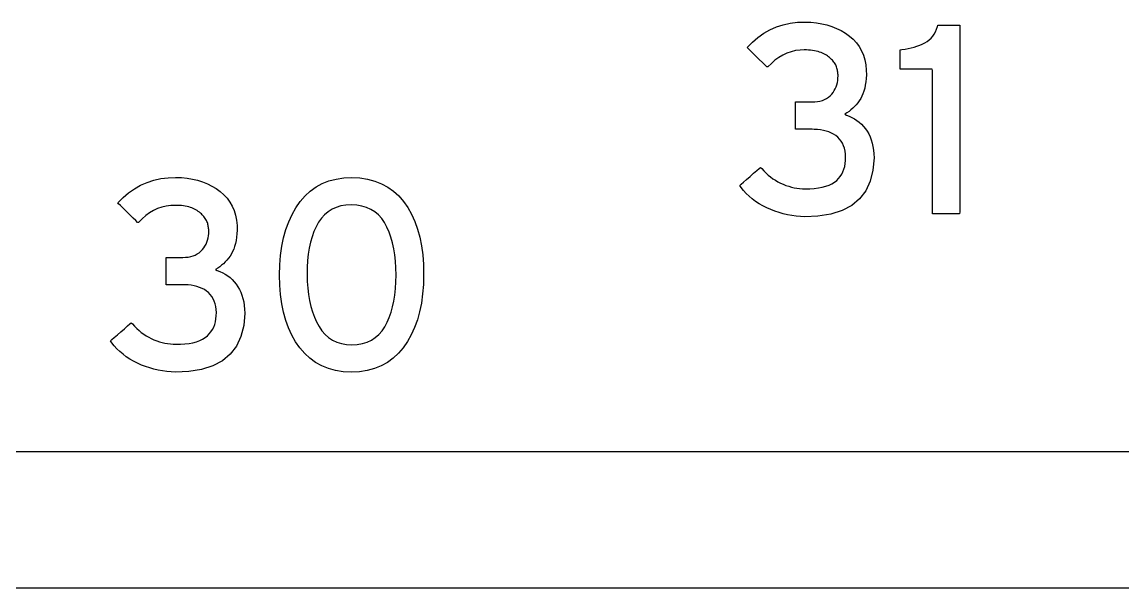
# Model space of a CAD drawing. Extents: x 1 to 47.7, y 0.2 to 35.
# Drawn here: x 36.133 to 36.7, y 10.595 to 10.886 of the extents above; entities that cross this region are included whole.
import ezdxf

# ---------------------------------------------------------------- set-up
doc = ezdxf.new("R2010")
doc.units = 0
doc.header["$MEASUREMENT"] = 0
doc.layers.add('8_0_____DWG', color=7, linetype='CONTINUOUS')

msp = doc.modelspace()

# ---------------------------------------------------------------- linework, layer by layer
at = {"layer": '8_0_____DWG'}
for points in [[(36.57218, 10.81634), (36.57163, 10.8099), (36.5702, 10.80422), (36.5679, 10.79931), (36.56473, 10.79517), (36.56068, 10.79179), (36.55576, 10.78918), (36.54997, 10.78733), (36.54331, 10.78624), (36.53658, 10.78593), (36.53429, 10.78604), (36.53203, 10.78625), (36.5298, 10.78656), (36.52759, 10.78697), (36.52541, 10.78748), (36.52325, 10.78809), (36.52112, 10.7888), (36.51901, 10.78962), (36.51693, 10.79053), (36.51492, 10.79156), (36.51301, 10.79267), (36.5112, 10.79387), (36.5095, 10.79514), (36.5079, 10.7965), (36.50639, 10.79795), (36.50499, 10.79947), (36.50369, 10.80108), (36.50307, 10.8021), (36.50375, 10.80269), (36.50498, 10.80377), (36.50659, 10.80517), (36.50839, 10.80674), (36.51018, 10.8083), (36.51179, 10.80971), (36.51303, 10.81079), (36.51371, 10.81138), (36.51438, 10.81073), (36.51546, 10.80955), (36.51657, 10.80844), (36.51773, 10.8074), (36.51892, 10.80643), (36.52014, 10.80553), (36.5214, 10.8047), (36.5227, 10.80395), (36.52404, 10.80326), (36.52543, 10.80265), (36.52683, 10.80211), (36.52823, 10.80163), (36.52964, 10.80123), (36.53105, 10.8009), (36.53246, 10.80064), (36.53387, 10.80046), (36.53529, 10.80034), (36.53672, 10.80029), (36.53905, 10.80033), (36.54137, 10.80048), (36.54353, 10.80075), (36.54552, 10.80112), (36.54735, 10.8016), (36.549, 10.8022), (36.55049, 10.8029), (36.55181, 10.80372), (36.55296, 10.80465), (36.55394, 10.80563), (36.55481, 10.80669), (36.55555, 10.80784), (36.55618, 10.80908), (36.55669, 10.81041), (36.55708, 10.81182), (36.55736, 10.81332), (36.55752, 10.81491), (36.55756, 10.81658), (36.55746, 10.81822), (36.55724, 10.81976), (36.55691, 10.8212), (36.55646, 10.82254), (36.5559, 10.82377), (36.55523, 10.82491), (36.55444, 10.82595), (36.55354, 10.82689), (36.55252, 10.82771), (36.55139, 10.82843), (36.55019, 10.82905), (36.54891, 10.82959), (36.54757, 10.83003), (36.54614, 10.83039), (36.54465, 10.83067), (36.54308, 10.83085), (36.54143, 10.83095), (36.5404, 10.83096), (36.53985, 10.83096), (36.53884, 10.83096), (36.53752, 10.83096), (36.53606, 10.83096), (36.53459, 10.83096), (36.53328, 10.83096), (36.53227, 10.83096), (36.53172, 10.83096), (36.53166, 10.83113), (36.53166, 10.83213), (36.53166, 10.83383), (36.53166, 10.83599), (36.53166, 10.83835), (36.53166, 10.84067), (36.53166, 10.84272), (36.53166, 10.84425), (36.53166, 10.84501), (36.53182, 10.84505), (36.53251, 10.84505), (36.53361, 10.84505), (36.53496, 10.84505), (36.53642, 10.84505), (36.53784, 10.84505), (36.53907, 10.84505), (36.53995, 10.84505), (36.54034, 10.84505), (36.54162, 10.84509), (36.54302, 10.84523), (36.54433, 10.84547), (36.54556, 10.84582), (36.5467, 10.84626), (36.54776, 10.84681), (36.54873, 10.84746), (36.54961, 10.84822), (36.55042, 10.84907), (36.5511, 10.84996), (36.55171, 10.85089), (36.55223, 10.85186), (36.55267, 10.85287), (36.55303, 10.85393), (36.55331, 10.85503), (36.5535, 10.85618), (36.55361, 10.85737), (36.55364, 10.85849), (36.55363, 10.85897), (36.5536, 10.85946), (36.55356, 10.85995), (36.5535, 10.86046), (36.55342, 10.86097), (36.55333, 10.86148), (36.55321, 10.86201), (36.55308, 10.86254), (36.55292, 10.86307), (36.55269, 10.8636), (36.55243, 10.86412), (36.55214, 10.86462), (36.55183, 10.86512), (36.55148, 10.8656), (36.55111, 10.86606), (36.55071, 10.86652), (36.55028, 10.86697), (36.54982, 10.86742), (36.54933, 10.86788), (36.54881, 10.86831), (36.54825, 10.86873), (36.54766, 10.86913), (36.54704, 10.8695), (36.54638, 10.86985), (36.54569, 10.87019), (36.54496, 10.8705), (36.54418, 10.87078), (36.54334, 10.87102), (36.54246, 10.87124), (36.54153, 10.87142), (36.54056, 10.87157), (36.53954, 10.87168), (36.53848, 10.87177), (36.53738, 10.87183), (36.53623, 10.87185), (36.53415, 10.87177), (36.53178, 10.87147), (36.5295, 10.87094), (36.5273, 10.87019), (36.52518, 10.86922), (36.52314, 10.86802), (36.52118, 10.86659), (36.51931, 10.86494), (36.51752, 10.86307), (36.51699, 10.86306), (36.51608, 10.86395), (36.5147, 10.86531), (36.51304, 10.86694), (36.51128, 10.86867), (36.5096, 10.87033), (36.50817, 10.87173), (36.50718, 10.8727), (36.50681, 10.87307), (36.50953, 10.87584), (36.51239, 10.87829), (36.51541, 10.88041), (36.51858, 10.8822), (36.5219, 10.88366), (36.52537, 10.8848), (36.52899, 10.8856), (36.53275, 10.88608), (36.53655, 10.88622), (36.53957, 10.88611), (36.54247, 10.88583), (36.54526, 10.88537), (36.54794, 10.88474), (36.55049, 10.88394), (36.55293, 10.88296), (36.55525, 10.88181), (36.55746, 10.88049), (36.55954, 10.87899), (36.56142, 10.87733), (36.56307, 10.87551), (36.5645, 10.87354), (36.56569, 10.87143), (36.56667, 10.86916), (36.56741, 10.86674), (36.56793, 10.86417), (36.56821, 10.86145), (36.56825, 10.859), (36.56814, 10.85715), (36.56795, 10.85538), (36.56769, 10.85372), (36.56736, 10.85214), (36.56696, 10.85067), (36.56648, 10.84929), (36.56593, 10.848), (36.5653, 10.84681), (36.56459, 10.8457), (36.56382, 10.84464), (36.563, 10.84363), (36.56214, 10.84269), (36.56124, 10.84179), (36.56029, 10.84096), (36.55929, 10.84017), (36.55825, 10.83945), (36.55716, 10.83878), (36.55794, 10.83828), (36.5594, 10.83774), (36.5608, 10.83711), (36.56213, 10.83638), (36.56339, 10.83555), (36.56458, 10.83462), (36.5657, 10.8336), (36.56675, 10.83247), (36.56772, 10.83124), (36.56863, 10.82995), (36.56944, 10.82857), (36.57015, 10.8271), (36.57075, 10.82553), (36.57124, 10.82388), (36.57163, 10.82213), (36.57192, 10.82029), (36.5721, 10.81836)], [(36.60227, 10.78748), (36.60227, 10.79033), (36.60227, 10.79792), (36.60227, 10.80878), (36.60227, 10.82146), (36.60227, 10.83451), (36.60227, 10.84646), (36.60227, 10.85587), (36.60227, 10.86127), (36.6021, 10.86201), (36.60089, 10.86201), (36.59878, 10.86201), (36.59611, 10.86201), (36.59318, 10.86201), (36.59034, 10.86201), (36.58791, 10.86201), (36.58621, 10.86201), (36.58557, 10.86201), (36.58557, 10.8624), (36.58557, 10.86342), (36.58557, 10.86488), (36.58557, 10.86659), (36.58557, 10.86835), (36.58557, 10.86996), (36.58557, 10.87122), (36.58557, 10.87195), (36.58644, 10.87212), (36.58813, 10.87231), (36.58976, 10.87257), (36.59133, 10.8729), (36.59284, 10.87329), (36.5943, 10.87374), (36.5957, 10.87427), (36.59704, 10.87485), (36.59832, 10.87551), (36.5995, 10.87621), (36.60058, 10.87701), (36.60154, 10.87792), (36.60241, 10.87892), (36.60316, 10.88002), (36.60381, 10.88122), (36.60434, 10.88252), (36.60478, 10.88393), (36.60507, 10.88466), (36.60589, 10.88466), (36.60733, 10.88466), (36.60916, 10.88466), (36.61116, 10.88466), (36.6131, 10.88466), (36.61476, 10.88466), (36.61592, 10.88466), (36.61636, 10.88466), (36.61636, 10.88095), (36.61636, 10.87105), (36.61636, 10.85689), (36.61636, 10.84036), (36.61636, 10.82334), (36.61636, 10.80776), (36.61636, 10.79549), (36.61636, 10.78845), (36.61622, 10.78748), (36.6152, 10.78748), (36.61342, 10.78748), (36.61116, 10.78748), (36.60869, 10.78748), (36.60629, 10.78748), (36.60424, 10.78748), (36.60281, 10.78748)], [(36.24814, 10.7363), (36.24759, 10.72986), (36.24616, 10.72419), (36.24386, 10.71928), (36.24068, 10.71513), (36.23664, 10.71175), (36.23172, 10.70914), (36.22592, 10.70729), (36.21926, 10.70621), (36.21252, 10.70589), (36.21024, 10.706), (36.20798, 10.70621), (36.20575, 10.70652), (36.20355, 10.70693), (36.20136, 10.70745), (36.1992, 10.70806), (36.19707, 10.70877), (36.19496, 10.70958), (36.19287, 10.7105), (36.19086, 10.71152), (36.18896, 10.71264), (36.18715, 10.71383), (36.18544, 10.71511), (36.18384, 10.71647), (36.18234, 10.71791), (36.18094, 10.71943), (36.17965, 10.72104), (36.17903, 10.72206), (36.17971, 10.72265), (36.18094, 10.72373), (36.18255, 10.72514), (36.18435, 10.7267), (36.18614, 10.72827), (36.18775, 10.72967), (36.18899, 10.73075), (36.18966, 10.73134), (36.19034, 10.7307), (36.19142, 10.72951), (36.19253, 10.7284), (36.19368, 10.72736), (36.19487, 10.72639), (36.1961, 10.72549), (36.19736, 10.72467), (36.19866, 10.72391), (36.2, 10.72323), (36.20138, 10.72261), (36.20278, 10.72207), (36.20419, 10.7216), (36.20559, 10.7212), (36.207, 10.72087), (36.20842, 10.72061), (36.20983, 10.72042), (36.21125, 10.7203), (36.21267, 10.72026), (36.215, 10.7203), (36.21733, 10.72045), (36.21948, 10.72071), (36.22147, 10.72108), (36.2233, 10.72156), (36.22495, 10.72216), (36.22644, 10.72287), (36.22776, 10.72368), (36.22891, 10.72461), (36.22989, 10.72559), (36.23075, 10.72665), (36.2315, 10.72781), (36.23213, 10.72905), (36.23264, 10.73037), (36.23304, 10.73179), (36.23332, 10.73329), (36.23348, 10.73487), (36.23351, 10.73654), (36.23341, 10.73818), (36.23319, 10.73972), (36.23286, 10.74116), (36.23241, 10.7425), (36.23185, 10.74374), (36.23118, 10.74487), (36.23039, 10.74591), (36.22949, 10.74685), (36.22847, 10.74768), (36.22734, 10.74839), (36.22614, 10.74901), (36.22487, 10.74955), (36.22352, 10.75), (36.2221, 10.75036), (36.2206, 10.75063), (36.21903, 10.75081), (36.21739, 10.75091), (36.21636, 10.75092), (36.2158, 10.75092), (36.21479, 10.75092), (36.21348, 10.75092), (36.21201, 10.75092), (36.21054, 10.75092), (36.20923, 10.75092), (36.20821, 10.75092), (36.20766, 10.75092), (36.2076, 10.75109), (36.2076, 10.7521), (36.2076, 10.7538), (36.2076, 10.75595), (36.2076, 10.75831), (36.2076, 10.76064), (36.2076, 10.76268), (36.2076, 10.76421), (36.2076, 10.76497), (36.20776, 10.76501), (36.20845, 10.76501), (36.20955, 10.76501), (36.21091, 10.76501), (36.21237, 10.76501), (36.21379, 10.76501), (36.21501, 10.76501), (36.2159, 10.76501), (36.21629, 10.76501), (36.21756, 10.76505), (36.21896, 10.76519), (36.22028, 10.76543), (36.22151, 10.76578), (36.22265, 10.76622), (36.22371, 10.76677), (36.22468, 10.76743), (36.22557, 10.76818), (36.22637, 10.76904), (36.22706, 10.76992), (36.22766, 10.77085), (36.22818, 10.77182), (36.22862, 10.77284), (36.22898, 10.77389), (36.22925, 10.775), (36.22945, 10.77614), (36.22956, 10.77733), (36.22959, 10.77845), (36.22958, 10.77893), (36.22955, 10.77942), (36.22951, 10.77992), (36.22944, 10.78042), (36.22937, 10.78093), (36.22927, 10.78145), (36.22916, 10.78197), (36.22904, 10.7825), (36.22888, 10.78304), (36.22865, 10.78357), (36.22839, 10.78408), (36.2281, 10.78459), (36.22778, 10.78508), (36.22744, 10.78556), (36.22707, 10.78603), (36.22667, 10.78648), (36.22624, 10.78693), (36.22578, 10.78738), (36.22529, 10.78784), (36.22476, 10.78828), (36.2242, 10.78869), (36.22361, 10.78909), (36.22298, 10.78946), (36.22232, 10.78982), (36.22163, 10.79015), (36.2209, 10.79046), (36.22012, 10.79074), (36.21929, 10.79099), (36.21841, 10.7912), (36.21748, 10.79138), (36.21651, 10.79153), (36.2155, 10.79165), (36.21443, 10.79173), (36.21332, 10.79179), (36.21217, 10.79181), (36.21009, 10.79174), (36.20773, 10.79143), (36.20545, 10.7909), (36.20325, 10.79015), (36.20113, 10.78918), (36.19909, 10.78798), (36.19714, 10.78655), (36.19526, 10.78491), (36.19347, 10.78303), (36.19295, 10.78302), (36.19204, 10.78392), (36.19066, 10.78527), (36.189, 10.7869), (36.18724, 10.78863), (36.18555, 10.79029), (36.18413, 10.79169), (36.18314, 10.79267), (36.18277, 10.79303), (36.18548, 10.79581), (36.18835, 10.79825), (36.19136, 10.80037), (36.19453, 10.80216), (36.19785, 10.80363), (36.20131, 10.80476), (36.20493, 10.80556), (36.2087, 10.80604), (36.21249, 10.80618), (36.21552, 10.80607), (36.21842, 10.80579), (36.22121, 10.80533), (36.22388, 10.8047), (36.22644, 10.8039), (36.22888, 10.80292), (36.2312, 10.80177), (36.2334, 10.80045), (36.23548, 10.79896), (36.23737, 10.79729), (36.23902, 10.79547), (36.24045, 10.79351), (36.24165, 10.79139), (36.24262, 10.78912), (36.24337, 10.7867), (36.24388, 10.78413), (36.24417, 10.78141), (36.24421, 10.77897), (36.2441, 10.77711), (36.24391, 10.77535), (36.24365, 10.77368), (36.24332, 10.77211), (36.24291, 10.77063), (36.24243, 10.76925), (36.24188, 10.76796), (36.24126, 10.76677), (36.24054, 10.76566), (36.23977, 10.7646), (36.23896, 10.7636), (36.23809, 10.76265), (36.23719, 10.76176), (36.23624, 10.76092), (36.23524, 10.76014), (36.2342, 10.75941), (36.23311, 10.75874), (36.23388, 10.75824), (36.23535, 10.7577), (36.23676, 10.75707), (36.23809, 10.75634), (36.23935, 10.75551), (36.24054, 10.75459), (36.24165, 10.75356), (36.2427, 10.75243), (36.24368, 10.75121), (36.24459, 10.74991), (36.24539, 10.74853), (36.2461, 10.74706), (36.24669, 10.7455), (36.24719, 10.74384), (36.24758, 10.74209), (36.24787, 10.74026), (36.24806, 10.73832)], [(36.34026, 10.75621), (36.34013, 10.75106), (36.33974, 10.74615), (36.33909, 10.74148), (36.33818, 10.73705), (36.33701, 10.73286), (36.33558, 10.7289), (36.33389, 10.72519), (36.33194, 10.72171), (36.32972, 10.71848), (36.32725, 10.7156), (36.32453, 10.71309), (36.32156, 10.71095), (36.31834, 10.70919), (36.31488, 10.7078), (36.31117, 10.70679), (36.30721, 10.70615), (36.30301, 10.70589), (36.29884, 10.70615), (36.29493, 10.70678), (36.29125, 10.70779), (36.28782, 10.70916), (36.28464, 10.71091), (36.28169, 10.71302), (36.279, 10.7155), (36.27654, 10.71836), (36.27433, 10.72154), (36.27238, 10.72497), (36.27069, 10.72864), (36.26926, 10.73257), (36.26809, 10.73674), (36.26718, 10.74117), (36.26653, 10.74584), (36.26613, 10.75076), (36.266, 10.75593), (36.26614, 10.7611), (36.26653, 10.76602), (36.26719, 10.7707), (36.26812, 10.77514), (36.26931, 10.77934), (36.27076, 10.7833), (36.27247, 10.78702), (36.27445, 10.7905), (36.27669, 10.79374), (36.27917, 10.79663), (36.28189, 10.79914), (36.28486, 10.80126), (36.28806, 10.80301), (36.2915, 10.80438), (36.29518, 10.80536), (36.2991, 10.80596), (36.30326, 10.80619), (36.30747, 10.80594), (36.31142, 10.80532), (36.31512, 10.80433), (36.31857, 10.80297), (36.32177, 10.80124), (36.32472, 10.79915), (36.32741, 10.79668), (36.32986, 10.79384), (36.33205, 10.79066), (36.33397, 10.78722), (36.33564, 10.78353), (36.33705, 10.7796), (36.33821, 10.77541), (36.33911, 10.77098), (36.33975, 10.7663), (36.34014, 10.76138)], [(36.32602, 10.75593), (36.32595, 10.75955), (36.32573, 10.76302), (36.32537, 10.76633), (36.32486, 10.76949), (36.3242, 10.7725), (36.3234, 10.77535), (36.32246, 10.77806), (36.32136, 10.78061), (36.3201, 10.78298), (36.31864, 10.78509), (36.31699, 10.78692), (36.31514, 10.78847), (36.3131, 10.78974), (36.31087, 10.79074), (36.30844, 10.79147), (36.30582, 10.79192), (36.30301, 10.79209), (36.30024, 10.79192), (36.29766, 10.79148), (36.29527, 10.79076), (36.29306, 10.78978), (36.29105, 10.78852), (36.28923, 10.78698), (36.2876, 10.78518), (36.28616, 10.7831), (36.28489, 10.78077), (36.28377, 10.77828), (36.28281, 10.77562), (36.282, 10.77279), (36.28134, 10.7698), (36.28084, 10.76665), (36.28049, 10.76333), (36.28029, 10.75985), (36.28025, 10.75621), (36.28032, 10.7526), (36.28055, 10.74916), (36.28093, 10.74587), (36.28147, 10.74274), (36.28215, 10.73977), (36.28299, 10.73695), (36.28399, 10.73429), (36.28513, 10.73178), (36.28642, 10.72939), (36.28788, 10.72721), (36.28952, 10.72532), (36.29134, 10.72372), (36.29336, 10.7224), (36.29555, 10.72137), (36.29794, 10.72062), (36.30051, 10.72016), (36.30326, 10.71998), (36.30608, 10.72016), (36.30869, 10.72061), (36.31111, 10.72135), (36.31333, 10.72237), (36.31535, 10.72367), (36.31718, 10.72526), (36.31882, 10.72712), (36.32025, 10.72927), (36.32148, 10.73163), (36.32255, 10.73411), (36.32347, 10.73675), (36.32425, 10.73954), (36.32489, 10.7425), (36.32538, 10.74562), (36.32574, 10.7489), (36.32595, 10.75234)]]:
    msp.add_lwpolyline(points, close=True, dxfattribs=at)
for points in [[(37.67755, 10.66478), (37.49377, 10.66478), (37.30856, 10.66478), (37.12201, 10.66478), (36.93422, 10.66478), (36.74529, 10.66478), (36.55531, 10.66478), (36.36438, 10.66478), (36.17259, 10.66478), (35.98004, 10.66478), (35.78682, 10.66478), (35.39876, 10.66478), (35.00918, 10.66478), (34.61883, 10.66478), (34.22848, 10.66478)], [(34.22848, 10.59475), (34.61883, 10.59475), (35.00918, 10.59475), (35.39876, 10.59475), (35.78682, 10.59475), (35.98004, 10.59475), (36.17259, 10.59475), (36.36438, 10.59475), (36.55531, 10.59475), (36.74529, 10.59475), (36.93422, 10.59475), (37.12201, 10.59475), (37.30856, 10.59475), (37.49377, 10.59475), (37.67755, 10.59475)]]:
    msp.add_lwpolyline(points, dxfattribs=at)

doc.saveas('drawing.dxf')
